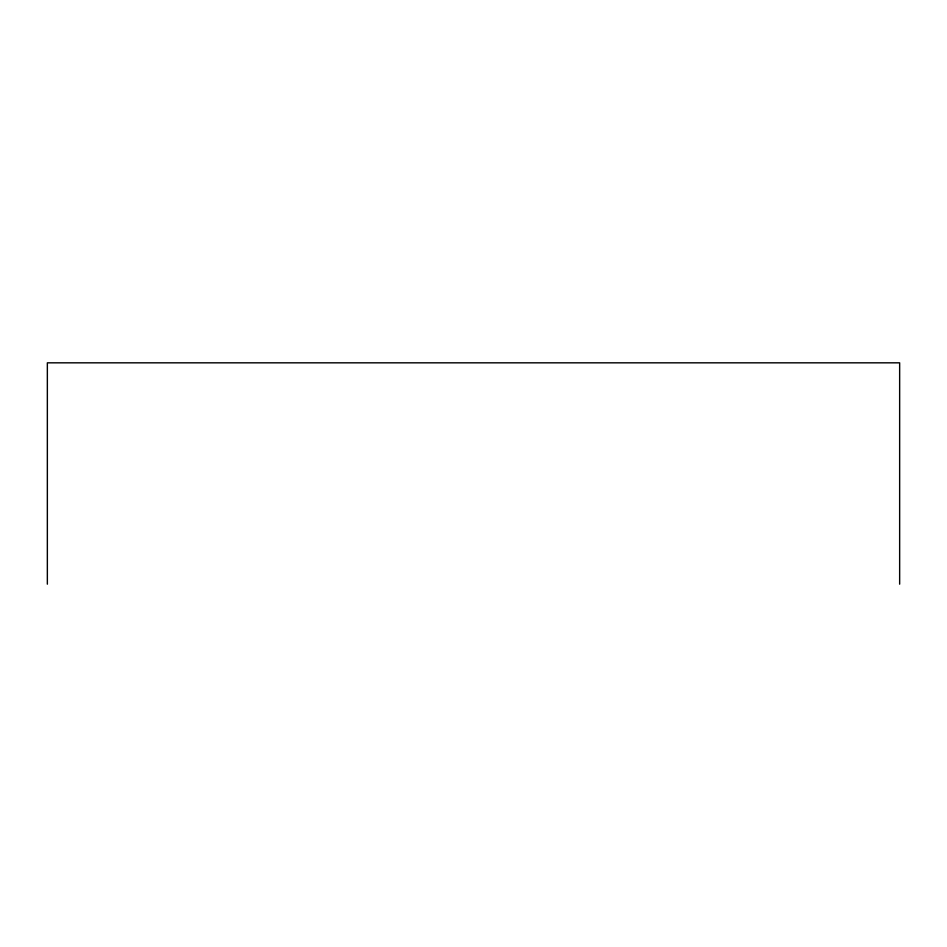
<?xml version="1.0" encoding="UTF-8"?>
<svg xmlns="http://www.w3.org/2000/svg" width="947" height="947" viewBox="0 0 947 947"><rect width="100%" height="100%" fill="white"/><g stroke="black" fill="none" stroke-linecap="round" stroke-linejoin="round"><path stroke-width="1.42" d="M899.65 584.169L899.65 362.831L47.35 362.831L47.35 584.169"/></g></svg>
